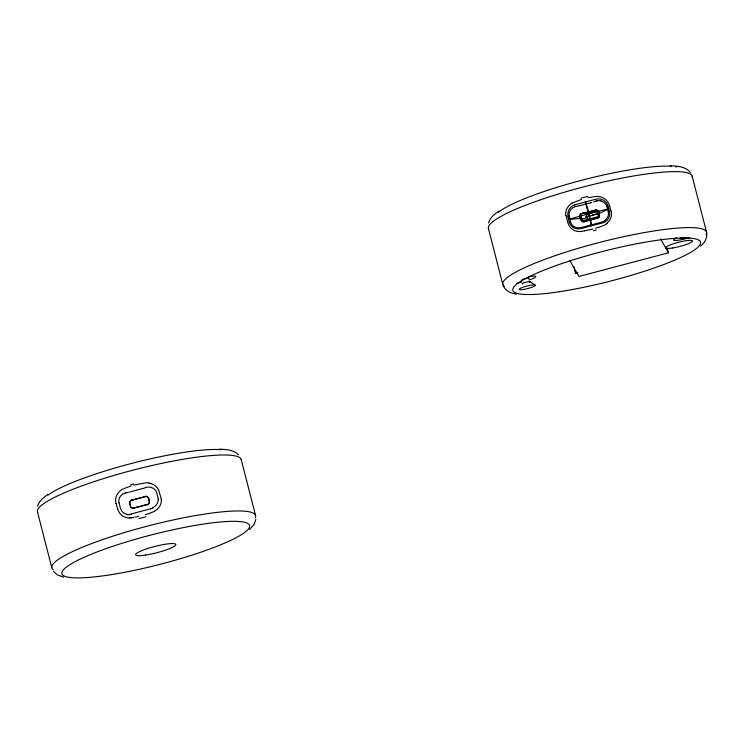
<?xml version="1.0" encoding="UTF-8"?>
<svg xmlns="http://www.w3.org/2000/svg" width="744" height="744" viewBox="0 0 744 744"><rect width="100%" height="100%" fill="white"/><g stroke="black" fill="none" stroke-linecap="round" stroke-linejoin="round"><path stroke-width="1.12" d="M255.843 519.424L254.206 524.278L249.538 529.57M37.581 506.339C38.948 500.972 43.691 497.411 48.025 494.397M488.538 222.968C489.915 217.592 494.648 214.03 498.982 211.017M700.504 246.19C704.382 243.018 707.637 238.145 706.614 232.909M607.262 223.219L606.481 223.851M122.574 494.267L123.178 493.876A8.937 8.872 -35 0 1 124.732 493.16L125.132 493.03M604.807 220.745L604.193 221.135A8.937 8.045 -31.3 0 1 602.659 221.879L602.315 221.991M572.136 203.131L581.501 199.429M154.845 511.193L150.827 512.876M152.864 508.106L151.99 508.431A6.938 5.18 -25.4 0 1 151.571 508.598L150.846 508.719M593.666 201.912L596.158 201.103M145.471 487.683L146.196 487.432A6.51 5.84 2.5 0 1 146.475 487.339L146.996 487.236A9.328 9.179 33.2 0 1 147.963 487.115L148.688 487.069A8.547 8.417 -0.4 0 1 156.166 491.393L156.51 492.203A7.208 7.105 -0.5 0 1 156.631 492.537L158.212 498.731M600.966 226.492L604.444 225.116A14.201 13.615 -5.1 0 0 606.453 223.823M600.585 226.622L595.656 228.231M150.279 513.062L145.35 514.671M145.173 487.785L143.425 488.324M131.204 485.869L122.565 489.171A14.201 14.071 89.3 0 0 120.537 490.529L119.784 491.207A12.164 12.006 -79.7 0 0 115.962 503.446M581.929 227.385L601.013 222.326M581.808 227.422L581.185 227.599M143.211 488.389L130.098 491.924M591.694 202.508L590.522 202.861M590.308 202.926L579.306 205.753M601.97 222.093L601.282 222.27M131.279 513.927L150.539 508.794M575.493 206.581L574.563 206.897A8.584 8.537 -37.5 0 0 569.011 215.388L569.114 215.741M582.989 221.628A2.771 2.734 -29.8 0 0 583.752 221.6A5.905 5.822 -29.8 0 0 584.152 221.498L596.288 218.299M584.3 221.693L584.728 221.573M145.089 496.713L143.815 496.825M598.734 212.31L598.874 212.84L598.706 212.189A5.971 5.887 -29.8 0 0 598.604 211.826A2.697 2.66 -29.8 0 0 597.711 210.58A3.013 2.967 -29.8 0 0 595.163 210.115L593.749 210.71M585.128 212.989L595.274 210.31M584.152 221.507L584.189 221.498A4.585 4.52 -29.8 0 1 583.761 221.6L583.826 221.582M584.217 221.489L584.97 221.517M133.846 485.088L145.443 482.893A14.964 14.936 34.6 0 1 148.13 482.875L149.144 482.996M133.939 507.91L137.296 507.25M582.571 213.435L582.087 213.565A3.357 3.311 -29.8 0 0 581.204 213.9A3.45 3.404 -29.8 0 1 582.078 213.575L583.25 213.258M592.996 229.003L584.719 230.817M596.586 218.215L596.958 218.122M596.837 218.15L594.075 219.108M132.451 499.829L131.967 499.949A3.069 3.022 -29.8 0 0 129.8 503.762L130.405 505.604M132.516 499.81L133.064 499.661M146.577 504.795L147.014 504.46M585.5 212.496L587.76 219.359L585.5 212.496L580.153 213.909L582.413 220.773L598.455 216.541L597.097 211.24L585.333 214.346M583.37 213.23L593.879 210.45M585.788 216.83L600.761 212.821L608.731 208.841A105.174 16.638 -14.4 0 0 568.63 219.434L580.329 218.466M586.012 216.997L597.776 213.891M581.51 219.201L586.858 217.787M585.64 221.331L588.151 220.67M588.457 220.596L591.08 219.899M591.266 219.852L593.34 219.303M521.981 281.92L518.773 282.767A5.534 0.874 -14.4 0 0 516.652 283.408M689.595 237.652L685.01 238.861A10.937 1.73 -14.4 0 1 674.473 240.452A10.937 1.73 -14.4 0 1 676.77 237.857M573.736 266.492L575.447 273.16L577.688 272.564M667.377 248.338L668.521 252.793L578.962 276.452L569.839 260.549M133.185 499.633L144.541 496.862M133.362 499.81L143.806 497.048M134.98 507.631L145.861 504.767M138.086 507.045L140.225 506.478M140.895 506.301L143.22 505.688M143.769 505.539L146.215 504.897M133.176 499.856L132.079 500.145M125.401 492.956L126.127 492.798M134.664 507.947L134.06 508.106A3.143 3.097 -29.8 0 1 130.265 505.864M597.014 218.104L597.144 218.076A3.581 3.534 -29.8 0 0 598.25 217.629A2.771 2.734 -29.8 0 0 599.385 214.858A5.134 5.069 -29.8 0 0 599.292 214.486L599.394 214.625M576.879 206.293L578.971 205.828M127.131 492.593L129 492.175M127.308 492.556L126.406 492.751M138.691 516.401L135.036 517.126M597.023 200.871L597.748 200.75A8.835 8.779 -44 0 1 600.315 200.722L600.985 200.917M588.169 197.699L595.479 196.509A16.48 16.452 40.4 0 1 596.716 196.435L597.748 196.435A13.811 13.736 25.1 0 1 601.282 197.076L602.212 197.383A12.257 11.932 33 0 1 609.55 205.781M576.237 206.413L575.837 206.497A6.938 6.389 -22.3 0 0 575.493 206.553M130.302 514.16L129.623 514.253M584.496 230.863L581.501 231.365M132.813 517.536L133.743 517.368M132.618 517.564L131.521 517.74M130.181 517.87L129.307 517.898M578.73 227.924L579.409 227.897A9.328 8.444 -7.9 0 0 580.376 227.729M670.307 165.773C677.375 166.052 685.922 166.535 690.572 172.72M219.341 449.144C225.906 449.497 233.69 449.711 238.508 454.872M578.786 231.477L577.874 231.393M127.01 514.206L126.378 514.076A8.314 8.1 -63 0 1 120.565 508.654L119.059 502.935M516.141 294.122C510.765 293.322 504.878 290.69 503.065 285.129M63.649 577.186L57.13 574.759L53.429 571.28M529.998 281.669L535.196 285.101M660.542 238.88L668.521 252.793M158.639 489.998L160.816 497.485A13.448 13.085 33.1 0 1 161.02 498.275L161.169 499.205M606.899 206.376L607.16 207.306M610.861 210.599L611.084 211.38M610.833 210.515L609.717 206.302M129.921 503.735L130.079 504.339M607.262 207.697L608.155 211.277M597.72 210.571A2.771 2.734 -29.8 0 1 598.604 211.826A5.571 5.487 -29.8 0 1 598.688 212.114L599.357 214.505M116.157 503.4L117.645 509.008M579.976 217.062L580.58 219.434A3.069 3.022 -29.8 0 0 584.273 221.861M580.692 219.629L580.413 218.541M148.54 498.647L149.098 500.6M148.763 499.271L148.912 499.875M580.181 217.629L580.004 217.192A5.943 5.859 -29.8 0 1 579.911 216.764A2.697 2.66 -29.8 0 1 580.078 215.239M148.651 498.852L148.809 499.457M149.144 500.786L148.847 499.866M692.171 176.189L706.54 232.156M581.873 218.652L582.413 220.773M567.951 216.783L569.309 222.084M488.417 228.473L502.786 284.431M241.214 459.569L255.583 515.527M130.135 504.804L130.256 505.288M37.46 511.844L51.829 567.812M609.596 205.772L609.708 206.246M567.728 222.196L568.593 224.762A12.62 12.062 -72.6 0 0 577.865 231.44M567.691 222.028L566.426 217.295A13.448 12.834 -73.5 0 1 566.221 216.495L566.063 215.565M608.183 211.389L608.36 212.18A8.472 8.165 -29.4 0 1 604.677 220.559M579.92 216.839L579.911 216.764A2.771 2.734 -29.8 0 1 580.711 214.291M569.197 216.337L570.769 222.521A7.208 7.059 -54.2 0 0 570.908 222.847L571.271 223.637A8.547 8.379 -55.2 0 0 578.683 228.055M158.333 499.689L158.295 499.326A7.319 7.235 -20.7 0 0 158.249 498.973M48.09 495.123A96.869 15.317 -14.4 0 1 130.572 463.679A96.869 15.317 -14.4 0 1 221.396 449.711M129.689 503.567A3.069 3.022 -29.8 0 1 131.865 499.81M144.941 496.36A3.069 3.022 -29.8 0 1 148.642 498.564M149.246 500.851A3.143 3.097 -29.8 0 1 147.08 504.665M149.358 501.047A3.143 3.097 -29.8 0 1 147.191 504.86M145.052 496.555A3.069 3.022 -29.8 0 1 148.754 498.759M134.106 508.319A3.143 3.097 -29.8 0 1 130.377 506.06M37.739 512.542A105.174 16.638 -14.4 0 1 135.334 469.557A105.174 16.638 -14.4 0 1 241.288 460.322M53.289 569.737A105.174 16.638 -14.4 0 1 149.86 525.487A105.174 16.638 -14.4 0 1 255.164 518.01M145.973 516.727A59.539 45.114 -17.7 0 1 138.97 518.531M161.392 499.187A12.695 12.192 -4.6 0 1 154.706 510.942M149.126 483.126A12.62 12.295 32 0 1 158.621 490.008M130.814 484.772A62.198 56.432 -9.5 0 1 133.511 483.963M117.738 508.98A12.257 11.709 -73.4 0 0 124.862 517.126L125.773 517.406A13.811 13.271 -47.7 0 0 129.233 517.964M131.474 517.861A16.48 15.671 -39.4 0 1 130.256 517.982M150.623 508.598A5.366 0.772 -13.3 0 1 150.911 508.533M158.277 499.689A8.584 7.803 -31.7 0 1 152.725 507.603M118.956 502.907A8.472 8.463 -31.7 0 1 122.509 494.183M129.679 514.709A8.835 8.621 -22.7 0 1 126.973 514.643M131.353 514.281A7.598 6.333 -8.5 0 1 130.423 514.504M577.697 272.704A96.869 15.317 -14.4 0 1 575.447 273.16M598.25 217.62A3.32 3.274 -29.8 0 1 597.2 218.057M579.976 217.369A3.143 3.097 -29.8 0 1 580.125 215.332M599.524 214.653A3.069 3.022 -29.8 0 1 597.358 218.411M595.228 210.096A3.143 3.097 -29.8 0 1 598.948 212.356M504.255 286.366A105.174 16.638 -14.4 0 1 600.817 242.107A105.174 16.638 -14.4 0 1 706.121 234.63M488.696 229.161A105.174 16.638 -14.4 0 1 586.3 186.186A105.174 16.638 -14.4 0 1 692.246 176.951M498.341 212.3A96.869 15.317 -14.4 0 1 579.167 180.932A96.869 15.317 -14.4 0 1 671.255 166.247M675.915 166.814A96.869 15.317 -14.4 0 1 676.677 166.963M581.064 198.192A59.539 54.972 -8.8 0 1 587.89 196.407M565.766 215.602A12.695 12.564 -88.7 0 1 572.099 203.056M581.501 231.421A14.964 14.266 -40.7 0 1 578.851 231.533M596.186 229.998A62.198 45.468 -17.5 0 1 593.414 230.798M611.224 211.343A12.164 11.774 -0.6 0 1 607.104 223.042M569.123 216.104A7.319 7.198 -37.5 0 1 569.067 215.751M581.194 227.627A6.51 4.743 -9.7 0 1 580.906 227.701M600.966 201.029A8.314 8.175 11.6 0 1 606.881 206.386M596.093 200.936A7.598 7.254 12.9 0 1 596.976 200.685M528.268 276.805A10.937 1.73 -14.4 0 1 535.801 276.573A10.937 1.73 -14.4 0 1 528.965 280.004M522.623 279.437A4.018 0.632 -14.4 0 1 527.617 278.163A4.018 0.632 -14.4 0 1 528.631 278.74M521.572 280.423A4.018 0.632 -14.4 0 1 521.395 280.107M685.15 237.68A4.018 0.632 -14.4 0 1 680.955 238.48A4.018 0.632 -14.4 0 1 680.909 237.745M522.707 284.031A4.148 0.66 -14.4 0 1 523.525 282.943A4.148 0.66 -14.4 0 1 528.807 281.641A4.148 0.66 -14.4 0 1 529.44 282.367M574.805 204.842A105.174 16.638 -14.4 0 1 596.195 199.187A9.728 9.691 29.2 0 1 608.099 206.181L609.41 211.491A9.728 9.486 30.4 0 1 602.315 223.014A105.174 16.638 -14.4 0 0 580.924 228.659M580.878 228.482A9.728 9.319 -45.2 0 1 569.253 222.103M568.063 216.755A9.728 9.328 -71.9 0 1 574.824 204.916M591.471 224.409L591.573 225.758L585.454 201.931L588.383 210.924L591.471 224.409M111.842 574.554A96.869 15.317 -14.4 0 0 249.584 525.571A96.869 15.317 -14.4 0 0 105.806 548.709A96.869 15.317 -14.4 0 0 111.842 574.554M145.582 555.08A20.758 3.283 -14.4 0 0 175.863 544.599A20.758 3.283 -14.4 0 0 145.787 549.156A20.758 3.283 -14.4 0 0 145.582 555.08M559.283 291.732A96.869 15.317 -14.4 0 0 700.606 242.86A96.869 15.317 -14.4 0 0 560.223 264.12A96.869 15.317 -14.4 0 0 559.283 291.732M523.199 289.5A8.305 1.311 -14.4 0 0 535.317 285.315A8.305 1.311 -14.4 0 0 523.283 287.137A8.305 1.311 -14.4 0 0 523.199 289.5M672.316 248.022A13.838 2.186 -14.4 0 0 692.506 241.037A13.838 2.186 -14.4 0 0 672.455 244.078A13.838 2.186 -14.4 0 0 672.316 248.022"/></g></svg>
